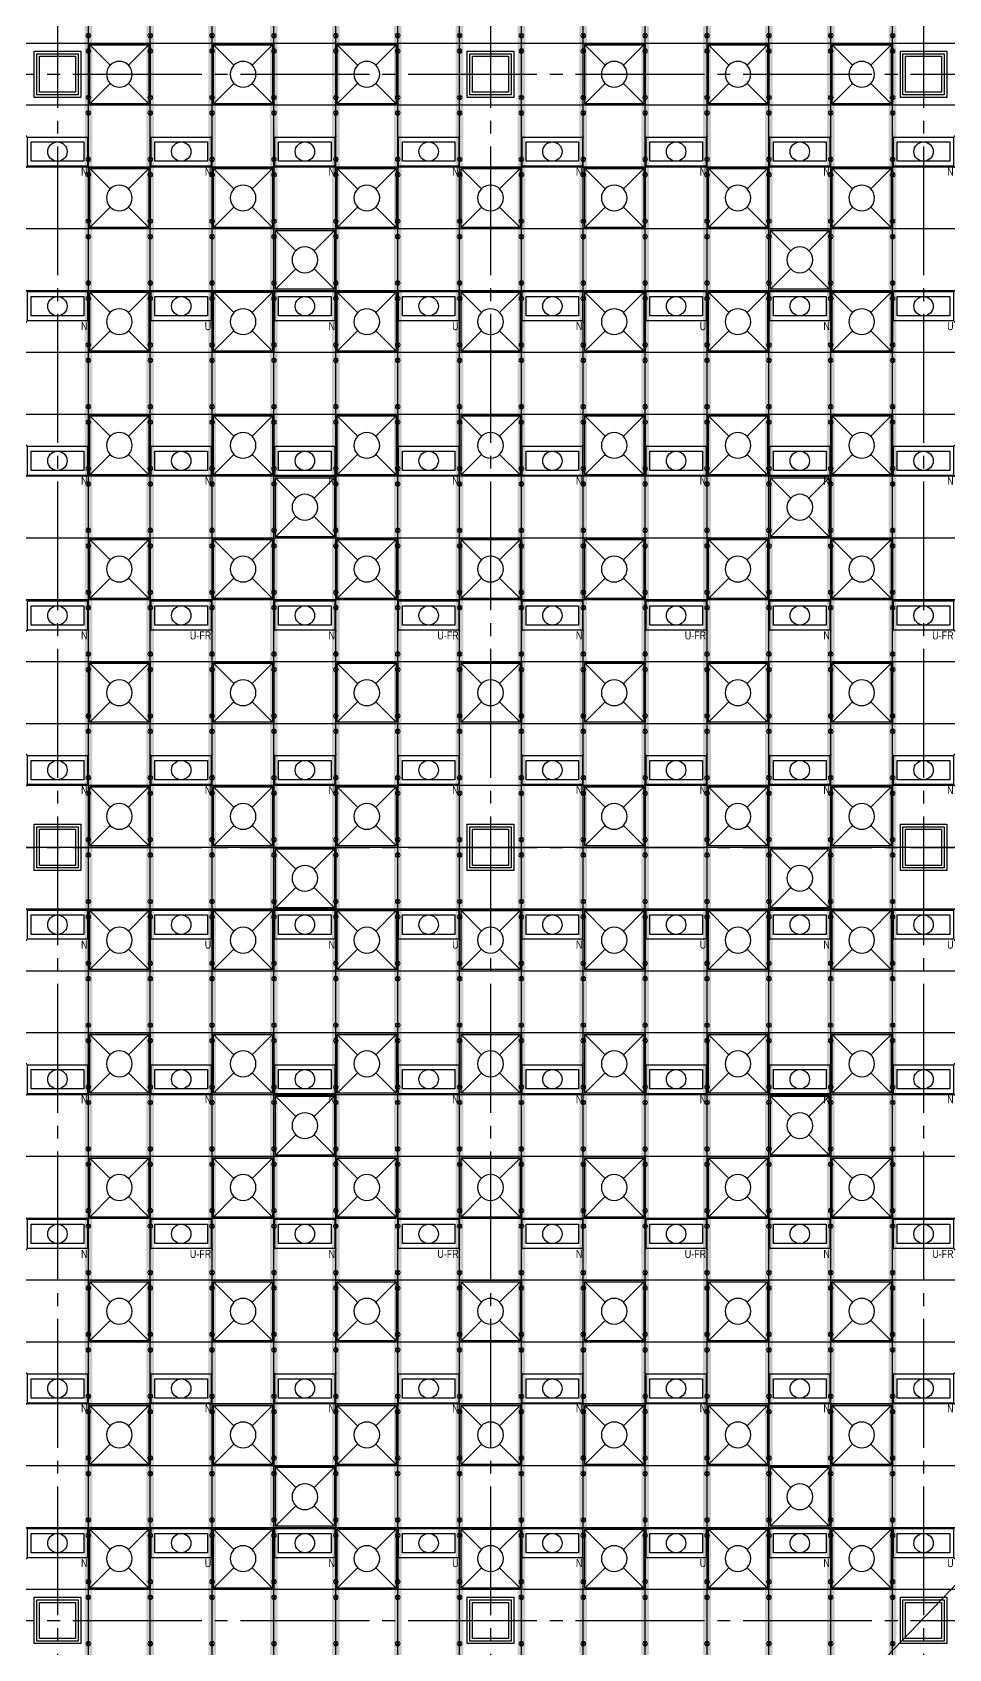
# Model space of a CAD drawing. Header units: millimetres. Extents: x -17313 to 27370, y -1010 to 13584.
# Drawn here: x 16751 to 18529, y 4445 to 7581 of the extents above; entities that cross this region are included whole.
import ezdxf
from ezdxf.enums import TextEntityAlignment as Align

# ---------------------------------------------------------------- set-up
doc = ezdxf.new("R2010")
doc.units = ezdxf.units.MM
doc.header["$LTSCALE"] = 100
doc.linetypes.add('X-S-FAB-L10$0$COL-CEN-LIN', pattern=[3.25, 2.5, -0.25, 0.25, -0.25])
for name, color, linetype in [('0-XREF', 7, 'Continuous'), ('188K-SM-03-F10-ARCH-CEIL-Y2257103$0$0-xref', 8, 'Continuous'), ('188K-SM-03-F10-ARCH-CEIL-Y2257103$0$K-CEIL-4.2', 8, 'Continuous'), ('188K-SM-03-F10-ARCH-CEIL-Y2257103$0$K-CEIL-4.2-AREA', 8, 'Continuous'), ('188K-SM-03-F10-ARCH-CEIL-Y2257103$0$K-鋼構', 121, 'Continuous'), ('188K-SM-03-F10-ARCH-PA-Y2257103$0$K-P1S-4.2-單抗', 53, 'Continuous'), ('188K-SM-06-F10-ELEC-LIGHT-Y2257103$0$E-LIGHT(W)-N', 8, 'Continuous'), ('188K-SM-06-F10-ELEC-LIGHT-Y2257103$0$E-LIGHT(W)-U FR', 8, 'Continuous'), ('188K-SM-06-F10-ELEC-LIGHT-Y2257103$0$E-LIGHT(W)-U XLPE', 8, 'Continuous'), ('188K-SM-06-F10-HVAC-FFU-Y2257103$0$AC-FFU-ULPA', 4, 'Continuous'), ('X-S-FAB-L10$0$0-DIM-TXT', 8, 'Continuous'), ('X-S-FAB-L10$0$BLOCK', 8, 'Continuous'), ('X-S-FAB-L10$0$CCL', 8, 'X-S-FAB-L10$0$COL-CEN-LIN'), ('X-S-FAB-L10$0$COL-S', 8, 'Continuous')]:
    doc.layers.add(name, color=color, linetype=linetype)
doc.layers.add('188K-SM-03-F10-ARCH-CEIL-Y2257103$0$K-吊點-標準', color=8, linetype='Continuous', lineweight=9)
doc.layers.add('188K-SM-06-F10-ELEC-LIGHT-Y2257103$0$Defpoints-CAS', color=8, linetype='Continuous', plot=False)
doc.styles.add('188K-SM-06-F10-ELEC-LIGHT-Y2257103$0$Standard', font='arial.ttf')
doc.styles.add('X-S-FAB-L10$0$CHINA', font='simplex.shx', dxfattribs={"width": 0.75, "bigfont": 'chineset.shx'})
doc.styles.add('X-S-FAB-L10$0$Standard', font='', dxfattribs={"width": 0.8})
doc.styles.add('X-S-FAB-L10$0$TG_NOTE_TEXT', font='simplex.shx', dxfattribs={"width": 0.75, "bigfont": 'chineset.shx'})
doc.styles.get('X-S-FAB-L10$0$Standard').set_extended_font_data('Microsoft JhengHei')

# ---------------------------------------------------------------- blocks, each defined once
blk = doc.blocks.new('188K-SM-06-F10-HVAC-FFU-Y2257103$0$H-FU-U-12x12')
for p, q in [((423, 777), (28, 1172)), ((777, 777), (1172, 1172)), ((28, 28), (423, 423)), ((1172, 28), (777, 423))]:
    blk.add_line(p, q)
blk.add_lwpolyline([(1172, 28), (1172, 1172), (28, 1172), (28, 28)], close=True)
blk.add_circle((600, 600), 250)
at = {"layer": 'DefPoints'}
blk.add_lwpolyline([(1200, 1200), (0, 1200), (0, 0), (1200, 0)], close=True, dxfattribs=at)
blk = doc.blocks.new('188K-SM-06-F10-HVAC-FFU-Y2257103')
at = {"layer": '188K-SM-06-F10-HVAC-FFU-Y2257103$0$AC-FFU-ULPA', "xscale": -0.09999999999999432, "yscale": 0.09999999999999432, "zscale": 0.09999999999999432}
for p in [(16980, 7440), (17220, 7440), (17460, 7440), (17940, 7440), (18180, 7440), (18420, 7440), (16980, 7200), (17220, 7200), (17460, 7200), (17700, 7200), (17940, 7200), (18180, 7200), (18420, 7200), (17340, 7080), (18300, 7080), (16980, 6960), (17220, 6960), (17460, 6960), (17700, 6960), (17940, 6960), (18180, 6960), (18420, 6960), (16980, 6720), (17220, 6720), (17460, 6720), (17700, 6720), (17940, 6720), (18180, 6720), (18420, 6720), (17340, 6600), (18300, 6600), (16980, 6480), (17220, 6480), (17460, 6480), (17700, 6480), (17940, 6480), (18180, 6480), (18420, 6480), (16980, 6240), (17220, 6240), (17460, 6240), (17700, 6240), (17940, 6240), (18180, 6240), (18420, 6240), (16980, 6000), (17220, 6000), (17460, 6000), (17940, 6000), (18180, 6000), (18420, 6000), (17340, 5880), (18300, 5880), (16980, 5760), (17220, 5760), (17460, 5760), (17700, 5760), (17940, 5760), (18180, 5760), (18420, 5760), (16980, 5520), (17220, 5520), (17460, 5520), (17700, 5520), (17940, 5520), (18180, 5520), (18420, 5520), (17340, 5400), (18300, 5400), (16980, 5280), (17220, 5280), (17460, 5280), (17700, 5280), (17940, 5280), (18180, 5280), (18420, 5280), (16980, 5040), (17220, 5040), (17460, 5040), (17700, 5040), (17940, 5040), (18180, 5040), (18420, 5040), (16980, 4800), (17220, 4800), (17460, 4800), (17700, 4800), (17940, 4800), (18180, 4800), (18420, 4800), (17340, 4680), (18300, 4680), (16980, 4560), (17220, 4560), (17460, 4560), (17700, 4560), (17940, 4560), (18180, 4560), (18420, 4560)]:
    blk.add_blockref('188K-SM-06-F10-HVAC-FFU-Y2257103$0$H-FU-U-12x12', p, dxfattribs=at)
blk = doc.blocks.new('X-S-FAB-L10$0$FAB2-L05')
at = {"layer": 'X-S-FAB-L10$0$CCL'}
for p, q in [((-9360, 11005), (-9360, 0)), ((-8520, 11005), (-8520, 0)), ((-7680, 11005), (-7680, 0)), ((-26880, 8220), (1210, 8220)), ((-26880, 6720), (1210, 6720)), ((-26880, 5220), (1210, 5220))]:
    blk.add_line(p, q, dxfattribs=at)
at = {"layer": 'X-S-FAB-L10$0$COL-S'}
for points in [[(-9395, 8255), (-9325, 8255), (-9325, 8185), (-9395, 8185)], [(-8555, 8255), (-8485, 8255), (-8485, 8185), (-8555, 8185)], [(-7715, 8255), (-7645, 8255), (-7645, 8185), (-7715, 8185)], [(-9395, 6755), (-9325, 6755), (-9325, 6685), (-9395, 6685)], [(-8555, 6755), (-8485, 6755), (-8485, 6685), (-8555, 6685)], [(-7715, 6755), (-7645, 6755), (-7645, 6685), (-7715, 6685)], [(-9395, 5255), (-9325, 5255), (-9325, 5185), (-9395, 5185)], [(-8555, 5255), (-8485, 5255), (-8485, 5185), (-8555, 5185)], [(-7715, 5255), (-7645, 5255), (-7645, 5185), (-7715, 5185)]]:
    blk.add_lwpolyline(points, close=True, dxfattribs=at)
blk = doc.blocks.new('X-S-FAB-L10')
at = {"layer": 'DefPoints'}
blk.add_lwpolyline([(16745, -35), (15995, -35), (15995, 35), (15925, 35), (15925, -35), (15155, -35), (15155, 35), (15085, 35), (15085, -35), (15155, -35), (15155, -250), (13920, -250), (19914.055, 6000), (21180, 7320), (21180, 5520), (23465, 5520), (23485, 3587.5), (24315, 3587.5), (24315, 1870), (17075, 1870), (17075, 2060), (16745, 2060), (16745, -21.034)], close=True, dxfattribs=at)
at = {"layer": 'X-S-FAB-L10$0$COL-S'}
for p, q in [((16765, 7535), (16835, 7535)), ((16765, 7465), (16765, 7535)), ((16835, 7535), (16835, 7465)), ((17605, 7535), (17675, 7535)), ((17605, 7465), (17605, 7535)), ((17675, 7535), (17675, 7465)), ((18445, 7535), (18515, 7535)), ((18445, 7465), (18445, 7535)), ((18515, 7535), (18515, 7465)), ((16835, 7465), (16765, 7465)), ((17675, 7465), (17605, 7465)), ((18515, 7465), (18445, 7465)), ((16765, 6035), (16835, 6035)), ((16765, 5965), (16765, 6035)), ((16835, 6035), (16835, 5965)), ((17605, 6035), (17675, 6035)), ((17605, 5965), (17605, 6035)), ((17675, 6035), (17675, 5965)), ((18445, 6035), (18515, 6035)), ((18445, 5965), (18445, 6035)), ((18515, 6035), (18515, 5965)), ((16835, 5965), (16765, 5965)), ((17675, 5965), (17605, 5965)), ((18515, 5965), (18445, 5965)), ((16765, 4535), (16835, 4535)), ((16765, 4465), (16765, 4535)), ((16835, 4535), (16835, 4465)), ((17605, 4535), (17675, 4535)), ((17605, 4465), (17605, 4535)), ((17675, 4535), (17675, 4465)), ((18445, 4535), (18515, 4535)), ((18445, 4465), (18445, 4535)), ((18515, 4535), (18515, 4465)), ((16835, 4465), (16765, 4465)), ((17675, 4465), (17605, 4465)), ((18515, 4465), (18445, 4465))]:
    blk.add_line(p, q, dxfattribs=at)
at = {"layer": 'X-S-FAB-L10$0$BLOCK'}
blk.add_blockref('X-S-FAB-L10$0$FAB2-L05', (26160, -720), dxfattribs=at)
at = {"style": 'X-S-FAB-L10$0$TG_NOTE_TEXT', "width": 0.5, "flags": 1}
for p in [(7463.301, 9020), (18268.251, 8649), (11197.77, 4800.167), (16485.801, 4800.167), (25420.27, 2635), (13360, 320.001, 0), (7463.301, -33.333)]:
    blk.add_attdef('WH', text='', height=20, dxfattribs=at).set_placement(p, align=Align.BOTTOM_LEFT)
at = {"width": 0.5}
for style, p in [('X-S-FAB-L10$0$TG_NOTE_TEXT', (7585, 9020)), ('X-S-FAB-L10$0$TG_NOTE_TEXT', (18389.95, 8649)), ('X-S-FAB-L10$0$TG_NOTE_TEXT', (11117.5, 4813.5)), ('X-S-FAB-L10$0$TG_NOTE_TEXT', (16607.5, 4813.5)), ('X-S-FAB-L10$0$TG_NOTE_TEXT', (25350, 2635)), ('X-S-FAB-L10$0$Standard', (13129.375, 325.001, 0)), ('X-S-FAB-L10$0$TG_NOTE_TEXT', (7585, -20))]:
    blk.add_attdef('DESC', text='', height=10, dxfattribs=dict(at, style=style)).set_placement(p, align=Align.BOTTOM_LEFT)
for tag, style, p in [('TYPE', 'X-S-FAB-L10$0$TG_NOTE_TEXT', (7619.286, 9020)), ('NO', 'X-S-FAB-L10$0$TG_NOTE_TEXT', (7650.095, 9020)), ('TYPE', 'X-S-FAB-L10$0$TG_NOTE_TEXT', (18424.236, 8649)), ('NO', 'X-S-FAB-L10$0$TG_NOTE_TEXT', (18455.045, 8649)), ('NO', 'X-S-FAB-L10$0$TG_NOTE_TEXT', (11088.595, 4813.5)), ('TYPE', 'X-S-FAB-L10$0$TG_NOTE_TEXT', (11151.786, 4813.5)), ('TYPE', 'X-S-FAB-L10$0$TG_NOTE_TEXT', (16641.786, 4813.5)), ('NO', 'X-S-FAB-L10$0$TG_NOTE_TEXT', (16672.595, 4813.5)), ('NO', 'X-S-FAB-L10$0$TG_NOTE_TEXT', (25313, 2635)), ('TYPE', 'X-S-FAB-L10$0$TG_NOTE_TEXT', (25350, 2635)), ('NO', 'X-S-FAB-L10$0$Standard', (13100, 320.001, 0)), ('TYPE', 'X-S-FAB-L10$0$Standard', (13129.375, 320.001, 0)), ('TYPE', 'X-S-FAB-L10$0$TG_NOTE_TEXT', (7619.286, -20)), ('NO', 'X-S-FAB-L10$0$TG_NOTE_TEXT', (7650.095, -20))]:
    blk.add_attdef(tag, text='', height=10, dxfattribs=dict(at, style=style)).set_placement(p, align=Align.BOTTOM_RIGHT)
at = {"style": 'X-S-FAB-L10$0$TG_NOTE_TEXT', "width": 0.5, "flags": 1}
for rotation, p in [(180, (43, 7480)), (180, (943, 7480)), (90, (24310, 3717.77)), (270, (17080, 1711.699))]:
    blk.add_attdef('WH', text='', height=20, rotation=rotation, dxfattribs=at).set_placement(p, align=Align.BOTTOM_LEFT)
at = {"width": 0.5}
for rotation, style, p in [(180, 'X-S-FAB-L10$0$Standard', (317.625, 7480)), (180, 'X-S-FAB-L10$0$Standard', (1217.625, 7480)), (90, 'X-S-FAB-L10$0$TG_NOTE_TEXT', (24310, 3647.5)), (270, 'X-S-FAB-L10$0$TG_NOTE_TEXT', (17080, 1605))]:
    blk.add_attdef('DESC', text='', height=10, rotation=rotation, dxfattribs=dict(at, style=style)).set_placement(p, align=Align.BOTTOM_LEFT)
for tag, rotation, style, p in [('TYPE', 180, 'X-S-FAB-L10$0$Standard', (317.625, 7480)), ('NO', 180, 'X-S-FAB-L10$0$Standard', (347, 7480)), ('TYPE', 180, 'X-S-FAB-L10$0$Standard', (1217.625, 7480)), ('NO', 180, 'X-S-FAB-L10$0$Standard', (1247, 7480)), ('TYPE', 90, 'X-S-FAB-L10$0$TG_NOTE_TEXT', (24310, 3647.5)), ('NO', 90, 'X-S-FAB-L10$0$TG_NOTE_TEXT', (24310, 3610.5)), ('TYPE', 270, 'X-S-FAB-L10$0$TG_NOTE_TEXT', (17080, 1605)), ('NO', 270, 'X-S-FAB-L10$0$TG_NOTE_TEXT', (17080, 1573))]:
    blk.add_attdef(tag, text='', height=10, rotation=rotation, dxfattribs=dict(at, style=style)).set_placement(p, align=Align.BOTTOM_RIGHT)
at = {"layer": 'X-S-FAB-L10$0$0-DIM-TXT', "style": 'X-S-FAB-L10$0$CHINA', "width": 0.75}
for p in [(667.414, 7855.1, -2689.4), (22627.353, 6728.814), (25644.722, 6728.814), (24778.787, 5569.051), (1118.252, 4980), (417.801, 4594.623), (23874.84, 4355), (22927.43, 4330.122), (23749.869, 3901.367), (417.801, 3765.236), (1118.252, 3730), (417.801, 3115.79), (536.882, 2227.832), (16908.994, 1782.652), (888.445, 880.466), (16977.43, 750), (18878.841, 750), (21364.03, 526.894), (25641.221, 553.233)]:
    blk.add_attdef('HIG', text='', height=80, dxfattribs=at).set_placement(p, align=Align.MIDDLE_LEFT)
blk = doc.blocks.new('188K-SM-03-F10-ARCH-CEIL-Y2257103$0$A$C2CA95053')
h = blk.add_hatch(color=256)
edge = h.paths.add_edge_path()
edge.add_arc((0, 0), 0.5, 0, 360)
for p, q in [((3.2, 3.2), (-3.2, -3.2)), ((3.2, -3.2), (-3.2, 3.2))]:
    blk.add_line(p, q)
blk.add_lwpolyline([(-1.6, 2.5), (-1.6, -2.5), (1.6, -2.5), (1.6, 2.5)], close=True)
for radius in [4.5, 0.5]:
    blk.add_circle((0, 0), radius)
blk = doc.blocks.new('188K-SM-03-F10-ARCH-CEIL-Y2257103$0$天花板吊點-附調整片 - 3_8_螺桿吊架 100 mm 高調整片-V1-1FL')
blk.add_blockref('188K-SM-03-F10-ARCH-CEIL-Y2257103$0$A$C2CA95053', (0, 0))
blk = doc.blocks.new('188K-SM-03-F10-ARCH-CEIL-Y2257103')
at = {"layer": '188K-SM-03-F10-ARCH-CEIL-Y2257103$0$0-xref'}
blk.add_lwpolyline([(17605, 6035), (17675, 6035), (17675, 5965), (17605, 5965)], close=True, dxfattribs=at)
at = {"layer": '188K-SM-03-F10-ARCH-CEIL-Y2257103$0$K-CEIL-4.2'}
for p, q in [((16860, 2067.7), (16860, 8632.2)), ((16980, 2067.7), (16980, 8632.2)), ((17100, 2067.7), (17100, 8632.2)), ((17220, 2067.7), (17220, 8632.2)), ((17340, 2067.7), (17340, 8632.2)), ((17460, 2067.7), (17460, 8632.2)), ((17580, 2067.7), (17580, 8632.2)), ((17700, 2067.7), (17700, 8626.2)), ((17820, 2067.7), (17820, 8626.2)), ((17940, 2067.7), (17940, 8626.2)), ((18060, 2067.7), (18060, 8626.2)), ((18180, 2067.7), (18180, 8626.2)), ((18300, 2067.7), (18300, 8626.2)), ((18420, 2067.7), (18420, 8626.2)), ((19314.7, 7560), (1847.7, 7560)), ((19317.2, 7440), (1847.7, 7440)), ((19317.2, 7320), (1847.7, 7320)), ((21180, 7200), (1847.7, 7200)), ((21180, 7080), (1847.7, 7080)), ((21180, 6960), (1847.7, 6960)), ((21180, 6840), (1847.7, 6840)), ((21180, 6720), (1847.7, 6720)), ((21180, 6600), (1847.7, 6600)), ((21180, 6480), (1847.7, 6480)), ((21180, 6360), (1847.7, 6360)), ((21180, 6240), (1847.7, 6240)), ((21181.7, 6120), (1847.7, 6120)), ((21180, 6000), (1847.7, 6000)), ((24297.2, 5880), (1847.7, 5880)), ((24297.2, 5760), (1847.7, 5760)), ((24297.2, 5640), (1847.7, 5640)), ((23572.2, 5520), (1847.7, 5520)), ((23572.2, 5400), (1847.7, 5400)), ((23572.2, 5280), (1847.7, 5280)), ((23572.2, 5160), (1847.7, 5160)), ((23572.2, 5040), (1847.7, 5040)), ((23502.2, 4920), (1847.7, 4920)), ((23502.2, 4800), (16697.5, 4800)), ((23502.2, 4680), (16697.5, 4680)), ((23502.2, 4560), (16697.5, 4560))]:
    blk.add_line(p, q, dxfattribs=at)
at = {"layer": '188K-SM-03-F10-ARCH-CEIL-Y2257103$0$K-CEIL-4.2-AREA'}
for points in [[(16765, 7535), (16835, 7535), (16835, 7465), (16765, 7465)], [(17605, 7535), (17675, 7535), (17675, 7465), (17605, 7465)], [(18445, 7535), (18515, 7535), (18515, 7465), (18445, 7465)], [(16765, 6035), (16835, 6035), (16835, 5965), (16765, 5965)], [(18445, 6035), (18515, 6035), (18515, 5965), (18445, 5965)], [(16765, 4535), (16835, 4535), (16835, 4465), (16765, 4465)], [(17605, 4535), (17675, 4535), (17675, 4465), (17605, 4465)], [(18445, 4535), (18515, 4535), (18515, 4465), (18445, 4465)]]:
    blk.add_lwpolyline(points, close=True, dxfattribs=at)
at = {"layer": '188K-SM-03-F10-ARCH-CEIL-Y2257103$0$K-鋼構', "const_width": 15, "elevation": 0}
for points in [[(16860, 8769.9), (16860, 2060)], [(16980, 8769.9), (16980, 2060)], [(17099.9, 8769.9), (17099.9, 1885)], [(17219.9, 8769.9), (17219.9, 1885)], [(17339.9, 8769.9), (17339.9, 1885)], [(17460, 8769.9), (17460, 1885)], [(17580, 8769.9), (17580, 1885)], [(17699.9, 8629), (17699.9, 1885)], [(17819.9, 8629), (17819.9, 1885)], [(17939.9, 8629), (17939.9, 1885)], [(18060, 8629), (18060, 1885)], [(18180, 8629), (18180, 1885)], [(18299.9, 8629), (18299.9, 1885)], [(18419.9, 8629), (18419.9, 1885)]]:
    blk.add_lwpolyline(points, dxfattribs=at)
at = {"layer": '188K-SM-03-F10-ARCH-CEIL-Y2257103$0$K-吊點-標準', "color": 170, "lineweight": 18, "rotation": 179.9999999999997}
for p in [(16860, 7575), (16980, 7575), (17100, 7575), (17220, 7575), (17340, 7575), (17460, 7575), (17580, 7575), (17700, 7575), (17820, 7575), (17940, 7575), (18060, 7575), (18180, 7575), (18300, 7575), (18420, 7575), (16860, 7545), (16980, 7545), (17100, 7545), (17220, 7545), (17340, 7545), (17460, 7545), (17580, 7545), (17700, 7545), (17820, 7545), (17940, 7545), (18060, 7545), (18180, 7545), (18300, 7545), (18420, 7545), (16860, 7455), (16980, 7455), (17100, 7455), (17220, 7455), (17340, 7455), (17460, 7455), (17580, 7455), (17700, 7455), (17820, 7455), (17940, 7455), (18060, 7455), (18180, 7455), (18300, 7455), (18420, 7455), (16860, 7425), (16980, 7425), (17100, 7425), (17220, 7425), (17340, 7425), (17460, 7425), (17580, 7425), (17700, 7425), (17820, 7425), (17940, 7425), (18060, 7425), (18180, 7425), (18300, 7425), (18420, 7425), (16860, 7335), (16980, 7335), (17100, 7335), (17220, 7335), (17340, 7335), (17460, 7335), (17580, 7335), (17700, 7335), (17820, 7335), (17940, 7335), (18060, 7335), (18180, 7335), (18300, 7335), (18420, 7335), (16860, 7305), (16980, 7305), (17100, 7305), (17220, 7305), (17340, 7305), (17460, 7305), (17580, 7305), (17700, 7305), (17820, 7305), (17940, 7305), (18060, 7305), (18180, 7305), (18300, 7305), (18420, 7305), (16860, 7215), (16980, 7215), (17100, 7215), (17220, 7215), (17340, 7215), (17460, 7215), (17580, 7215), (17700, 7215), (17820, 7215), (17940, 7215), (18060, 7215), (18180, 7215), (18300, 7215), (18420, 7215), (16860, 7185), (16980, 7185), (17100, 7185), (17220, 7185), (17340, 7185), (17460, 7185), (17580, 7185), (17700, 7185), (17820, 7185), (17940, 7185), (18060, 7185), (18180, 7185), (18300, 7185), (18420, 7185), (16860, 7095), (16980, 7095), (17100, 7095), (17220, 7095), (17340, 7095), (17460, 7095), (17580, 7095), (17700, 7095), (17820, 7095), (17940, 7095), (18060, 7095), (18180, 7095), (18300, 7095), (18420, 7095), (16860, 7065), (16980, 7065), (17100, 7065), (17220, 7065), (17340, 7065), (17460, 7065), (17580, 7065), (17700, 7065), (17820, 7065), (17940, 7065), (18060, 7065), (18180, 7065), (18300, 7065), (18420, 7065), (16860, 6975), (16980, 6975), (17100, 6975), (17220, 6975), (17340, 6975), (17460, 6975), (17580, 6975), (17700, 6975), (17820, 6975), (17940, 6975), (18060, 6975), (18180, 6975), (18300, 6975), (18420, 6975), (16860, 6945), (16980, 6945), (17100, 6945), (17220, 6945), (17340, 6945), (17460, 6945), (17580, 6945), (17700, 6945), (17820, 6945), (17940, 6945), (18060, 6945), (18180, 6945), (18300, 6945), (18420, 6945), (16860, 6855), (16980, 6855), (17100, 6855), (17220, 6855), (17340, 6855), (17460, 6855), (17580, 6855), (17700, 6855), (17820, 6855), (17940, 6855), (18060, 6855), (18180, 6855), (18300, 6855), (18420, 6855), (16860, 6825), (16980, 6825), (17100, 6825), (17220, 6825), (17340, 6825), (17460, 6825), (17580, 6825), (17700, 6825), (17820, 6825), (17940, 6825), (18060, 6825), (18180, 6825), (18300, 6825), (18420, 6825), (16860, 6735), (16980, 6735), (17100, 6735), (17220, 6735), (17340, 6735), (17460, 6735), (17580, 6735), (17700, 6735), (17820, 6735), (17940, 6735), (18060, 6735), (18180, 6735), (18300, 6735), (18420, 6735), (16860, 6705), (16980, 6705), (17100, 6705), (17220, 6705), (17340, 6705), (17460, 6705), (17580, 6705), (17700, 6705), (17820, 6705), (17940, 6705), (18060, 6705), (18180, 6705), (18300, 6705), (18420, 6705), (16860, 6615), (16980, 6615), (17100, 6615), (17220, 6615), (17340, 6615), (17460, 6615), (17580, 6615), (17700, 6615), (17820, 6615), (17940, 6615), (18060, 6615), (18180, 6615), (18300, 6615), (18420, 6615), (16860, 6585), (16980, 6585), (17100, 6585), (17220, 6585), (17340, 6585), (17460, 6585), (17580, 6585), (17700, 6585), (17820, 6585), (17940, 6585), (18060, 6585), (18180, 6585), (18300, 6585), (18420, 6585), (16860, 6495), (16980, 6495), (17100, 6495), (17220, 6495), (17340, 6495), (17460, 6495), (17580, 6495), (17700, 6495), (17820, 6495), (17940, 6495), (18060, 6495), (18180, 6495), (18300, 6495), (18420, 6495), (16860, 6465), (16980, 6465), (17100, 6465), (17220, 6465), (17340, 6465), (17460, 6465), (17580, 6465), (17700, 6465), (17820, 6465), (17940, 6465), (18060, 6465), (18180, 6465), (18300, 6465), (18420, 6465), (16860, 6375), (16980, 6375), (17100, 6375), (17220, 6375), (17340, 6375), (17460, 6375), (17580, 6375), (17700, 6375), (17820, 6375), (17940, 6375), (18060, 6375), (18180, 6375), (18300, 6375), (18420, 6375), (16860, 6345), (16980, 6345), (17100, 6345), (17220, 6345), (17340, 6345), (17460, 6345), (17580, 6345), (17700, 6345), (17820, 6345), (17940, 6345), (18060, 6345), (18180, 6345), (18300, 6345), (18420, 6345), (16860, 6255), (16980, 6255), (17100, 6255), (17220, 6255), (17340, 6255), (17460, 6255), (17580, 6255), (17700, 6255), (17820, 6255), (17940, 6255), (18060, 6255), (18180, 6255), (18300, 6255), (18420, 6255), (16860, 6225), (16980, 6225), (17100, 6225), (17220, 6225), (17340, 6225), (17460, 6225), (17580, 6225), (17700, 6225), (17820, 6225), (17940, 6225), (18060, 6225), (18180, 6225), (18300, 6225), (18420, 6225), (16860, 6135), (16980, 6135), (17100, 6135), (17220, 6135), (17340, 6135), (17460, 6135), (17580, 6135), (17700, 6135), (17820, 6135), (17940, 6135), (18060, 6135), (18180, 6135), (18300, 6135), (18420, 6135), (16860, 6105), (16980, 6105), (17100, 6105), (17220, 6105), (17340, 6105), (17460, 6105), (17580, 6105), (17700, 6105), (17820, 6105), (17940, 6105), (18060, 6105), (18180, 6105), (18300, 6105), (18420, 6105), (16860, 6015), (16980, 6015), (17100, 6015), (17220, 6015), (17340, 6015), (17460, 6015), (17580, 6015), (17700, 6015), (17820, 6015), (17940, 6015), (18060, 6015), (18180, 6015), (18300, 6015), (18420, 6015), (16860, 5985), (16980, 5985), (17100, 5985), (17220, 5985), (17340, 5985), (17460, 5985), (17580, 5985), (17700, 5985), (17820, 5985), (17940, 5985), (18060, 5985), (18180, 5985), (18300, 5985), (18420, 5985), (16860, 5895), (16980, 5895), (17100, 5895), (17220, 5895), (17340, 5895), (17460, 5895), (17580, 5895), (17700, 5895), (17820, 5895), (17940, 5895), (18060, 5895), (18180, 5895), (18300, 5895), (18420, 5895), (16860, 5865), (16980, 5865), (17100, 5865), (17220, 5865), (17340, 5865), (17460, 5865), (17580, 5865), (17700, 5865), (17820, 5865), (17940, 5865), (18060, 5865), (18180, 5865), (18300, 5865), (18420, 5865), (16860, 5775), (16980, 5775), (17100, 5775), (17220, 5775), (17340, 5775), (17460, 5775), (17580, 5775), (17700, 5775), (17820, 5775), (17940, 5775), (18060, 5775), (18180, 5775), (18300, 5775), (18420, 5775), (16860, 5745), (16980, 5745), (17100, 5745), (17220, 5745), (17340, 5745), (17460, 5745), (17580, 5745), (17700, 5745), (17820, 5745), (17940, 5745), (18060, 5745), (18180, 5745), (18300, 5745), (18420, 5745), (16860, 5655), (16980, 5655), (17100, 5655), (17220, 5655), (17340, 5655), (17460, 5655), (17580, 5655), (17700, 5655), (17820, 5655), (17940, 5655), (18060, 5655), (18180, 5655), (18300, 5655), (18420, 5655), (16860, 5625), (16980, 5625), (17100, 5625), (17220, 5625), (17340, 5625), (17460, 5625), (17580, 5625), (17700, 5625), (17820, 5625), (17940, 5625), (18060, 5625), (18180, 5625), (18300, 5625), (18420, 5625), (16860, 5535), (16980, 5535), (17100, 5535), (17220, 5535), (17340, 5535), (17460, 5535), (17580, 5535), (17700, 5535), (17820, 5535), (17940, 5535), (18060, 5535), (18180, 5535), (18300, 5535), (18420, 5535), (16860, 5505), (16980, 5505), (17100, 5505), (17220, 5505), (17340, 5505), (17460, 5505), (17580, 5505), (17700, 5505), (17820, 5505), (17940, 5505), (18060, 5505), (18180, 5505), (18300, 5505), (18420, 5505), (16860, 5415), (16980, 5415), (17100, 5415), (17220, 5415), (17340, 5415), (17460, 5415), (17580, 5415), (17700, 5415), (17820, 5415), (17940, 5415), (18060, 5415), (18180, 5415), (18300, 5415), (18420, 5415), (16860, 5385), (16980, 5385), (17100, 5385), (17220, 5385), (17340, 5385), (17460, 5385), (17580, 5385), (17700, 5385), (17820, 5385), (17940, 5385), (18060, 5385), (18180, 5385), (18300, 5385), (18420, 5385), (16860, 5295), (16860, 5265), (16980, 5295), (16980, 5265), (17100, 5295), (17100, 5265), (17220, 5295), (17220, 5265), (17340, 5295), (17340, 5265), (17460, 5295), (17460, 5265), (17580, 5295), (17580, 5265), (17700, 5295), (17700, 5265), (17820, 5295), (17820, 5265), (17940, 5295), (17940, 5265), (18060, 5295), (18060, 5265), (18180, 5295), (18180, 5265), (18300, 5295), (18300, 5265), (18420, 5295), (18420, 5265), (16860, 5175), (16980, 5175), (17100, 5175), (17220, 5175), (17340, 5175), (17460, 5175), (17580, 5175), (17700, 5175), (17820, 5175), (17940, 5175), (18060, 5175), (18180, 5175), (18300, 5175), (18420, 5175), (16860, 5145), (16980, 5145), (17100, 5145), (17220, 5145), (17340, 5145), (17460, 5145), (17580, 5145), (17700, 5145), (17820, 5145), (17940, 5145), (18060, 5145), (18180, 5145), (18300, 5145), (18420, 5145), (16860, 5055), (16980, 5055), (17100, 5055), (17220, 5055), (17340, 5055), (17460, 5055), (17580, 5055), (17700, 5055), (17820, 5055), (17940, 5055), (18060, 5055), (18180, 5055), (18300, 5055), (18420, 5055), (16860, 5025), (16980, 5025), (17100, 5025), (17220, 5025), (17340, 5025), (17460, 5025), (17580, 5025), (17700, 5025), (17820, 5025), (17940, 5025), (18060, 5025), (18180, 5025), (18300, 5025), (18420, 5025), (16860, 4935), (16980, 4935), (17100, 4935), (17220, 4935), (17340, 4935), (17460, 4935), (17580, 4935), (17700, 4935), (17820, 4935), (17940, 4935), (18060, 4935), (18180, 4935), (18300, 4935), (18420, 4935), (16860, 4905), (16980, 4905), (17100, 4905), (17220, 4905), (17340, 4905), (17460, 4905), (17580, 4905), (17700, 4905), (17820, 4905), (17940, 4905), (18060, 4905), (18180, 4905), (18300, 4905), (18420, 4905), (16860, 4815), (16980, 4815), (17100, 4815), (17220, 4815), (17340, 4815), (17460, 4815), (17580, 4815), (17700, 4815), (17820, 4815), (17940, 4815), (18060, 4815), (18180, 4815), (18300, 4815), (18420, 4815), (16860, 4785), (16980, 4785), (17100, 4785), (17220, 4785), (17340, 4785), (17460, 4785), (17580, 4785), (17700, 4785), (17820, 4785), (17940, 4785), (18060, 4785), (18180, 4785), (18300, 4785), (18420, 4785), (16860, 4695), (16980, 4695), (17100, 4695), (17220, 4695), (17340, 4695), (17460, 4695), (17580, 4695), (17700, 4695), (17820, 4695), (17940, 4695), (18060, 4695), (18180, 4695), (18300, 4695), (18420, 4695), (16860, 4665), (16980, 4665), (17100, 4665), (17220, 4665), (17340, 4665), (17460, 4665), (17580, 4665), (17700, 4665), (17820, 4665), (17940, 4665), (18060, 4665), (18180, 4665), (18300, 4665), (18420, 4665), (16860, 4575), (16980, 4575), (17100, 4575), (17220, 4575), (17340, 4575), (17460, 4575), (17580, 4575), (17700, 4575), (17820, 4575), (17940, 4575), (18060, 4575), (18180, 4575), (18300, 4575), (18420, 4575), (16860, 4545), (16980, 4545), (17100, 4545), (17220, 4545), (17340, 4545), (17460, 4545), (17580, 4545), (17700, 4545), (17820, 4545), (17940, 4545), (18060, 4545), (18180, 4545), (18300, 4545), (18420, 4545), (16860, 4455), (16980, 4455), (17100, 4455), (17220, 4455), (17340, 4455), (17460, 4455), (17580, 4455), (17700, 4455), (17820, 4455), (17940, 4455), (18060, 4455), (18180, 4455), (18300, 4455), (18420, 4455)]:
    blk.add_blockref('188K-SM-03-F10-ARCH-CEIL-Y2257103$0$天花板吊點-附調整片 - 3_8_螺桿吊架 100 mm 高調整片-V1-1FL', p, dxfattribs=at)
blk = doc.blocks.new('188K-SM-03-F10-ARCH-PA-Y2257103')
at = {"layer": '188K-SM-03-F10-ARCH-PA-Y2257103$0$K-P1S-4.2-單抗'}
for points in [[(16755, 7545), (16845, 7545), (16845, 7455), (16755, 7455)], [(16760, 7540), (16840, 7540), (16840, 7460), (16760, 7460)], [(17595, 7545), (17685, 7545), (17685, 7455), (17595, 7455)], [(17600, 7540), (17680, 7540), (17680, 7460), (17600, 7460)], [(18435, 7545), (18525, 7545), (18525, 7455), (18435, 7455)], [(18440, 7540), (18520, 7540), (18520, 7460), (18440, 7460)], [(16755, 6045), (16845, 6045), (16845, 5955), (16755, 5955)], [(16760, 6040), (16840, 6040), (16840, 5960), (16760, 5960)], [(17595, 6045), (17685, 6045), (17685, 5955), (17595, 5955)], [(17600, 6040), (17680, 6040), (17680, 5960), (17600, 5960)], [(18435, 6045), (18525, 6045), (18525, 5955), (18435, 5955)], [(18440, 6040), (18520, 6040), (18520, 5960), (18440, 5960)], [(16755, 4545), (16845, 4545), (16845, 4455), (16755, 4455)], [(16760, 4540), (16840, 4540), (16840, 4460), (16760, 4460)], [(17595, 4545), (17685, 4545), (17685, 4455), (17595, 4455)], [(17600, 4540), (17680, 4540), (17680, 4460), (17600, 4460)], [(18435, 4545), (18525, 4545), (18525, 4455), (18435, 4455)], [(18440, 4540), (18520, 4540), (18520, 4460), (18440, 4460)]]:
    blk.add_lwpolyline(points, close=True, dxfattribs=at)
blk = doc.blocks.new('*U312')
for points in [[(-58.3, -28.3), (-58.3, 28.3), (58.3, 28.3), (58.3, -28.3)], [(-51, -18.8), (-51, 18.8), (51, 18.8), (51, -18.8)]]:
    blk.add_lwpolyline(points, close=True)
blk.add_circle((0, 0), 18.8)
at = {"layer": '188K-SM-06-F10-ELEC-LIGHT-Y2257103$0$Defpoints-CAS'}
for p in [(-60, 30), (60, 30), (-60, -30), (60, -30)]:
    blk.add_point(p, dxfattribs=at)
at = {"style": '188K-SM-06-F10-ELEC-LIGHT-Y2257103$0$Standard', "width": 0.8}
blk.add_text('N', height=15.5, dxfattribs=at).set_placement((58.3, -38.7), align=Align.MIDDLE_RIGHT)
blk = doc.blocks.new('*U422')
at = {"layer": '188K-SM-06-F10-ELEC-LIGHT-Y2257103$0$E-LIGHT(W)-N'}
blk.add_blockref('*U312', (0, 8.3), dxfattribs=at)
blk = doc.blocks.new('*U421')
at = {"color": 0, "linetype": 'ByBlock', "lineweight": -2, "transparency": 16777216}
for p in [(1680, 0), (1920, 0), (2160, 0), (2400, 0), (2640, 0), (2880, 0), (3120, 0), (3360, 0)]:
    blk.add_blockref('*U422', p, dxfattribs=at)
blk = doc.blocks.new('*U311')
for points in [[(-58.3, -28.3), (-58.3, 28.3), (58.3, 28.3), (58.3, -28.3)], [(-51, -18.8), (-51, 18.8), (51, 18.8), (51, -18.8)]]:
    blk.add_lwpolyline(points, close=True)
blk.add_circle((0, 0), 18.8)
at = {"layer": '188K-SM-06-F10-ELEC-LIGHT-Y2257103$0$Defpoints-CAS'}
for p in [(-60, 30), (60, 30), (-60, -30), (60, -30)]:
    blk.add_point(p, dxfattribs=at)
at = {"style": '188K-SM-06-F10-ELEC-LIGHT-Y2257103$0$Standard', "width": 0.8}
blk.add_text('U', height=15.5, dxfattribs=at).set_placement((58.3, -38.7), align=Align.MIDDLE_RIGHT)
blk = doc.blocks.new('*U424')
at = {"layer": '188K-SM-06-F10-ELEC-LIGHT-Y2257103$0$E-LIGHT(W)-U XLPE'}
blk.add_blockref('*U311', (0, 8.3), dxfattribs=at)
blk = doc.blocks.new('*U423')
at = {"color": 0, "linetype": 'ByBlock', "lineweight": -2, "transparency": 16777216}
for p in [(1920, 0), (2400, 0), (2880, 0), (3360, 0)]:
    blk.add_blockref('*U424', p, dxfattribs=at)
blk = doc.blocks.new('*U426')
at = {"layer": '188K-SM-06-F10-ELEC-LIGHT-Y2257103$0$E-LIGHT(W)-N'}
blk.add_blockref('*U312', (0, 8.3), dxfattribs=at)
blk = doc.blocks.new('*U425')
at = {"color": 0, "linetype": 'ByBlock', "lineweight": -2, "transparency": 16777216}
for p in [(1680, 0), (1920, 0), (2160, 0), (2400, 0), (2640, 0), (2880, 0), (3120, 0), (3360, 0)]:
    blk.add_blockref('*U426', p, dxfattribs=at)
blk = doc.blocks.new('*U303')
for points in [[(-58.3, -28.3), (-58.3, 28.3), (58.3, 28.3), (58.3, -28.3)], [(-51, -18.8), (-51, 18.8), (51, 18.8), (51, -18.8)]]:
    blk.add_lwpolyline(points, close=True)
blk.add_circle((0, 0), 18.8)
at = {"layer": '188K-SM-06-F10-ELEC-LIGHT-Y2257103$0$Defpoints-CAS'}
for p in [(-60, 30), (60, 30), (-60, -30), (60, -30)]:
    blk.add_point(p, dxfattribs=at)
at = {"style": '188K-SM-06-F10-ELEC-LIGHT-Y2257103$0$Standard', "width": 0.8}
blk.add_text('U-FR', height=15.53, dxfattribs=at).set_placement((58.3, -38.7), align=Align.MIDDLE_RIGHT)
blk = doc.blocks.new('188K-SM-06-F10-ELEC-LIGHT-Y2257103')
for name, p in [('*U421', (15120, 7341.7)), ('*U423', (15120, 7041.7)), ('*U425', (15120, 4941.7))]:
    blk.add_blockref(name, p)
at = {"layer": '188K-SM-06-F10-ELEC-LIGHT-Y2257103$0$E-LIGHT(W)-N'}
for p in [(16800, 7050), (17280, 7050), (17760, 7050), (18240, 7050), (16800, 6750), (17040, 6750), (17280, 6750), (17520, 6750), (17760, 6750), (18000, 6750), (18240, 6750), (18480, 6750), (16800, 6450), (17280, 6450), (17760, 6450), (18240, 6450), (16800, 6150), (17040, 6150), (17280, 6150), (17520, 6150), (17760, 6150), (18000, 6150), (18240, 6150), (18480, 6150), (16800, 5850), (17280, 5850), (17760, 5850), (18240, 5850), (16800, 5550), (17040, 5550), (17280, 5550), (17520, 5550), (17760, 5550), (18000, 5550), (18240, 5550), (18480, 5550), (16800, 5250), (17280, 5250), (17760, 5250), (18240, 5250), (16800, 4650), (17280, 4650), (17760, 4650), (18240, 4650)]:
    blk.add_blockref('*U312', p, dxfattribs=at)
at = {"layer": '188K-SM-06-F10-ELEC-LIGHT-Y2257103$0$E-LIGHT(W)-U FR'}
for p in [(17040, 6450), (17520, 6450), (18000, 6450), (18480, 6450), (17040, 5250), (17520, 5250), (18000, 5250), (18480, 5250)]:
    blk.add_blockref('*U303', p, dxfattribs=at)
at = {"layer": '188K-SM-06-F10-ELEC-LIGHT-Y2257103$0$E-LIGHT(W)-U XLPE'}
for p in [(17040, 5850), (17520, 5850), (18000, 5850), (18480, 5850), (17040, 4650), (17520, 4650), (18000, 4650), (18480, 4650)]:
    blk.add_blockref('*U311', p, dxfattribs=at)

msp = doc.modelspace()

# ---------------------------------------------------------------- block references
at = {"layer": '0-XREF'}
for name in ['188K-SM-06-F10-HVAC-FFU-Y2257103', 'X-S-FAB-L10', '188K-SM-06-F10-ELEC-LIGHT-Y2257103', '188K-SM-03-F10-ARCH-PA-Y2257103', '188K-SM-03-F10-ARCH-CEIL-Y2257103']:
    msp.add_blockref(name, (0, 0), dxfattribs=at)

doc.saveas('drawing.dxf')
